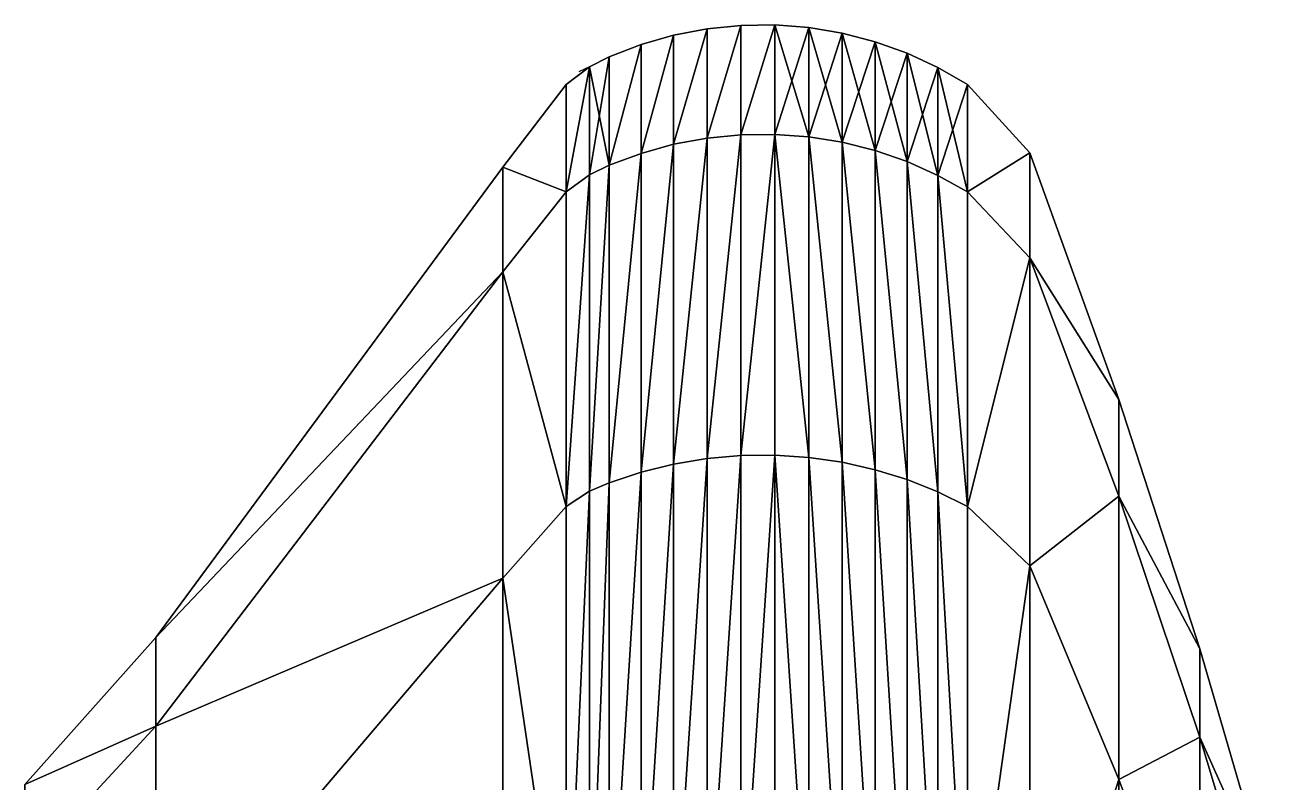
# Model space of a CAD drawing. Header units: metres. Extents: x 0.051 to 0.275, y 0.457 to 0.792.
# Drawn here: x 0.1945 to 0.2596, y 0.7527 to 0.7922 of the extents above; entities that cross this region are included whole.
import ezdxf

# ---------------------------------------------------------------- set-up
doc = ezdxf.new("R2010")
doc.units = ezdxf.units.M

msp = doc.modelspace()

# ---------------------------------------------------------------- linework, layer by layer
at = {"layer": 'Group#3'}
msp.add_line((0.223928, 0.789987, 0.177821), (0.223376, 0.789715, 0.177821), dxfattribs=at)

# ---------------------------------------------------------------- meshes
mesh = msp.add_polyface(dxfattribs=at)
corners = [(0.226622, 0.785462, 0.220929), (0.228327, 0.791627, 0.177821), (0.226622, 0.791138, 0.177821), (0.228327, 0.785935, 0.221056)]
mesh.append_faces([[corners[k] for k in face] for face in [(0, 1, 2), (1, 0, 3)]], dxfattribs={"vtx0": -1})
mesh = msp.add_polyface(dxfattribs=at)
corners = [(0.226622, 0.785462, 0.134712), (0.228327, 0.791627, 0.177821), (0.228327, 0.785935, 0.134586), (0.226622, 0.791138, 0.177821)]
mesh.append_faces([[corners[k] for k in face] for face in [(0, 1, 2), (1, 0, 3)]], dxfattribs={"vtx0": -1})
mesh = msp.add_polyface(dxfattribs=at)
corners = [(0.228327, 0.785935, 0.221056), (0.230068, 0.791963, 0.177821), (0.228327, 0.791627, 0.177821), (0.230068, 0.786259, 0.221143)]
mesh.append_faces([[corners[k] for k in face] for face in [(0, 1, 2), (1, 0, 3)]], dxfattribs={"vtx0": -1})
mesh = msp.add_polyface(dxfattribs=at)
corners = [(0.228327, 0.785935, 0.134586), (0.230068, 0.791963, 0.177821), (0.230068, 0.786259, 0.134499), (0.228327, 0.791627, 0.177821)]
mesh.append_faces([[corners[k] for k in face] for face in [(0, 1, 2), (1, 0, 3)]], dxfattribs={"vtx0": -1})
mesh = msp.add_polyface(dxfattribs=at)
corners = [(0.230068, 0.786259, 0.221143), (0.231833, 0.792142, 0.177821), (0.230068, 0.791963, 0.177821), (0.231833, 0.786433, 0.221189)]
mesh.append_faces([[corners[k] for k in face] for face in [(0, 1, 2), (1, 0, 3)]], dxfattribs={"vtx0": -1})
mesh = msp.add_polyface(dxfattribs=at)
corners = [(0.230068, 0.786259, 0.134499), (0.231833, 0.792142, 0.177821), (0.231833, 0.786433, 0.134452), (0.230068, 0.791963, 0.177821)]
mesh.append_faces([[corners[k] for k in face] for face in [(0, 1, 2), (1, 0, 3)]], dxfattribs={"vtx0": -1})
mesh = msp.add_polyface(dxfattribs=at)
corners = [(0.231833, 0.786433, 0.221189), (0.233607, 0.792164, 0.177821), (0.231833, 0.792142, 0.177821), (0.233607, 0.786454, 0.221195)]
mesh.append_faces([[corners[k] for k in face] for face in [(0, 1, 2), (1, 0, 3)]], dxfattribs={"vtx0": -1})
mesh = msp.add_polyface(dxfattribs=at)
corners = [(0.231833, 0.786433, 0.134452), (0.233607, 0.792164, 0.177821), (0.233607, 0.786454, 0.134447), (0.231833, 0.792142, 0.177821)]
mesh.append_faces([[corners[k] for k in face] for face in [(0, 1, 2), (1, 0, 3)]], dxfattribs={"vtx0": -1})
mesh = msp.add_polyface(dxfattribs=at)
corners = [(0.233607, 0.786454, 0.221195), (0.235375, 0.792028, 0.177821), (0.233607, 0.792164, 0.177821), (0.235375, 0.786323, 0.22116)]
mesh.append_faces([[corners[k] for k in face] for face in [(0, 1, 2), (1, 0, 3)]], dxfattribs={"vtx0": -1})
mesh = msp.add_polyface(dxfattribs=at)
corners = [(0.233607, 0.792164, 0.177821), (0.235375, 0.786323, 0.134482), (0.233607, 0.786454, 0.134447), (0.235375, 0.792028, 0.177821)]
mesh.append_faces([[corners[k] for k in face] for face in [(0, 1, 2), (1, 0, 3)]], dxfattribs={"vtx0": -1})
mesh = msp.add_polyface(dxfattribs=at)
corners = [(0.235375, 0.786323, 0.22116), (0.237125, 0.791736, 0.177821), (0.235375, 0.792028, 0.177821), (0.237125, 0.78604, 0.221084)]
mesh.append_faces([[corners[k] for k in face] for face in [(0, 1, 2), (1, 0, 3)]], dxfattribs={"vtx0": -1})
mesh = msp.add_polyface(dxfattribs=at)
corners = [(0.235375, 0.792028, 0.177821), (0.237125, 0.78604, 0.134558), (0.235375, 0.786323, 0.134482), (0.237125, 0.791736, 0.177821)]
mesh.append_faces([[corners[k] for k in face] for face in [(0, 1, 2), (1, 0, 3)]], dxfattribs={"vtx0": -1})
mesh = msp.add_polyface(dxfattribs=at)
corners = [(0.237125, 0.78604, 0.221084), (0.238841, 0.791289, 0.177821), (0.237125, 0.791736, 0.177821), (0.238841, 0.785608, 0.220968)]
mesh.append_faces([[corners[k] for k in face] for face in [(0, 1, 2), (1, 0, 3)]], dxfattribs={"vtx0": -1})
mesh = msp.add_polyface(dxfattribs=at)
corners = [(0.237125, 0.791736, 0.177821), (0.238841, 0.785608, 0.134673), (0.237125, 0.78604, 0.134558), (0.238841, 0.791289, 0.177821)]
mesh.append_faces([[corners[k] for k in face] for face in [(0, 1, 2), (1, 0, 3)]], dxfattribs={"vtx0": -1})
mesh = msp.add_polyface(dxfattribs=at)
corners = [(0.224967, 0.784845, 0.220764), (0.226622, 0.791138, 0.177821), (0.224967, 0.790499, 0.177821), (0.226622, 0.785462, 0.220929)]
mesh.append_faces([[corners[k] for k in face] for face in [(0, 1, 2), (1, 0, 3)]], dxfattribs={"vtx0": -1})
mesh = msp.add_polyface(dxfattribs=at)
corners = [(0.224967, 0.784845, 0.134878), (0.226622, 0.791138, 0.177821), (0.226622, 0.785462, 0.134712), (0.224967, 0.790499, 0.177821)]
mesh.append_faces([[corners[k] for k in face] for face in [(0, 1, 2), (1, 0, 3)]], dxfattribs={"vtx0": -1})
mesh = msp.add_polyface(dxfattribs=at)
corners = [(0.238841, 0.785608, 0.220968), (0.240511, 0.790691, 0.177821), (0.238841, 0.791289, 0.177821), (0.240511, 0.785031, 0.220813)]
mesh.append_faces([[corners[k] for k in face] for face in [(0, 1, 2), (1, 0, 3)]], dxfattribs={"vtx0": -1})
mesh = msp.add_polyface(dxfattribs=at)
corners = [(0.238841, 0.791289, 0.177821), (0.240511, 0.785031, 0.134828), (0.238841, 0.785608, 0.134673), (0.240511, 0.790691, 0.177821)]
mesh.append_faces([[corners[k] for k in face] for face in [(0, 1, 2), (1, 0, 3)]], dxfattribs={"vtx0": -1})
mesh = msp.add_polyface(dxfattribs=at)
corners = [(0.223928, 0.789987, 0.177821), (0.224967, 0.784845, 0.220764), (0.224967, 0.790499, 0.177821), (0.223928, 0.784351, 0.220631)]
mesh.append_faces([[corners[k] for k in face] for face in [(0, 1, 2), (1, 0, 3)]], dxfattribs={"vtx0": -1})
mesh = msp.add_polyface(dxfattribs=at)
corners = [(0.223928, 0.784351, 0.13501), (0.224967, 0.790499, 0.177821), (0.224967, 0.784845, 0.134878), (0.223928, 0.789987, 0.177821)]
mesh.append_faces([[corners[k] for k in face] for face in [(0, 1, 2), (1, 0, 3)]], dxfattribs={"vtx0": -1})
mesh = msp.add_polyface(dxfattribs=at)
corners = [(0.240511, 0.785031, 0.220813), (0.242121, 0.789947, 0.177821), (0.240511, 0.790691, 0.177821), (0.242121, 0.784312, 0.220621)]
mesh.append_faces([[corners[k] for k in face] for face in [(0, 1, 2), (1, 0, 3)]], dxfattribs={"vtx0": -1})
mesh = msp.add_polyface(dxfattribs=at)
corners = [(0.240511, 0.790691, 0.177821), (0.242121, 0.784312, 0.13502), (0.240511, 0.785031, 0.134828), (0.242121, 0.789947, 0.177821)]
mesh.append_faces([[corners[k] for k in face] for face in [(0, 1, 2), (1, 0, 3)]], dxfattribs={"vtx0": -1})
mesh = msp.add_polyface(dxfattribs=at)
corners = [(0.222723, 0.783458, 0.220392), (0.223928, 0.789987, 0.177821), (0.222723, 0.789063, 0.177821), (0.223928, 0.784351, 0.220631)]
mesh.append_faces([[corners[k] for k in face] for face in [(0, 1, 2), (1, 0, 3)]], dxfattribs={"vtx0": -1})
mesh = msp.add_polyface(dxfattribs=at)
corners = [(0.222723, 0.783458, 0.135249), (0.223928, 0.789987, 0.177821), (0.223928, 0.784351, 0.13501), (0.222723, 0.789063, 0.177821)]
mesh.append_faces([[corners[k] for k in face] for face in [(0, 1, 2), (1, 0, 3)]], dxfattribs={"vtx0": -1})
mesh = msp.add_polyface(dxfattribs=at)
corners = [(0.242121, 0.784312, 0.220621), (0.243659, 0.789063, 0.177821), (0.242121, 0.789947, 0.177821), (0.243659, 0.783458, 0.220392)]
mesh.append_faces([[corners[k] for k in face] for face in [(0, 1, 2), (1, 0, 3)]], dxfattribs={"vtx0": -1})
mesh = msp.add_polyface(dxfattribs=at)
corners = [(0.242121, 0.789947, 0.177821), (0.243659, 0.783458, 0.135249), (0.242121, 0.784312, 0.13502), (0.243659, 0.789063, 0.177821)]
mesh.append_faces([[corners[k] for k in face] for face in [(0, 1, 2), (1, 0, 3)]], dxfattribs={"vtx0": -1})
mesh = msp.add_polyface(dxfattribs=at)
corners = [(0.222723, 0.783458, 0.220392), (0.219411, 0.784746, 0.177821), (0.219411, 0.779288, 0.219275), (0.222723, 0.789063, 0.177821)]
mesh.append_faces([[corners[k] for k in face] for face in [(0, 1, 2), (1, 0, 3)]], dxfattribs={"vtx0": -1})
mesh = msp.add_polyface(dxfattribs=at)
corners = [(0.219411, 0.784746, 0.177821), (0.222723, 0.783458, 0.135249), (0.219411, 0.779288, 0.136367), (0.222723, 0.789063, 0.177821)]
mesh.append_faces([[corners[k] for k in face] for face in [(0, 1, 2), (1, 0, 3)]], dxfattribs={"vtx0": -1})
mesh = msp.add_polyface(dxfattribs=at)
corners = [(0.246926, 0.785498, 0.177821), (0.243659, 0.783458, 0.220392), (0.246926, 0.780015, 0.219469), (0.243659, 0.789063, 0.177821)]
mesh.append_faces([[corners[k] for k in face] for face in [(0, 1, 2), (1, 0, 3)]], dxfattribs={"vtx0": -1})
mesh = msp.add_polyface(dxfattribs=at)
corners = [(0.243659, 0.783458, 0.135249), (0.246926, 0.785498, 0.177821), (0.246926, 0.780015, 0.136172), (0.243659, 0.789063, 0.177821)]
mesh.append_faces([[corners[k] for k in face] for face in [(0, 1, 2), (1, 0, 3)]], dxfattribs={"vtx0": -1})
mesh = msp.add_polyface(dxfattribs=at)
corners = [(0.230068, 0.769538, 0.261512), (0.231833, 0.786433, 0.221189), (0.230068, 0.786259, 0.221143), (0.231833, 0.769693, 0.261602)]
mesh.append_faces([[corners[k] for k in face] for face in [(0, 1, 2), (1, 0, 3)]], dxfattribs={"vtx0": -1})
mesh = msp.add_polyface(dxfattribs=at)
corners = [(0.230068, 0.769538, 0.094129), (0.231833, 0.786433, 0.134452), (0.231833, 0.769693, 0.094039), (0.230068, 0.786259, 0.134499)]
mesh.append_faces([[corners[k] for k in face] for face in [(0, 1, 2), (1, 0, 3)]], dxfattribs={"vtx0": -1})
mesh = msp.add_polyface(dxfattribs=at)
corners = [(0.231833, 0.769693, 0.261602), (0.233607, 0.786454, 0.221195), (0.231833, 0.786433, 0.221189), (0.233607, 0.769712, 0.261613)]
mesh.append_faces([[corners[k] for k in face] for face in [(0, 1, 2), (1, 0, 3)]], dxfattribs={"vtx0": -1})
mesh = msp.add_polyface(dxfattribs=at)
corners = [(0.231833, 0.769693, 0.094039), (0.233607, 0.786454, 0.134447), (0.233607, 0.769712, 0.094028), (0.231833, 0.786433, 0.134452)]
mesh.append_faces([[corners[k] for k in face] for face in [(0, 1, 2), (1, 0, 3)]], dxfattribs={"vtx0": -1})
mesh = msp.add_polyface(dxfattribs=at)
corners = [(0.233607, 0.786454, 0.221195), (0.235375, 0.769595, 0.261545), (0.235375, 0.786323, 0.22116), (0.233607, 0.769712, 0.261613)]
mesh.append_faces([[corners[k] for k in face] for face in [(0, 1, 2), (1, 0, 3)]], dxfattribs={"vtx0": -1})
mesh = msp.add_polyface(dxfattribs=at)
corners = [(0.233607, 0.786454, 0.134447), (0.235375, 0.769595, 0.094096), (0.233607, 0.769712, 0.094028), (0.235375, 0.786323, 0.134482)]
mesh.append_faces([[corners[k] for k in face] for face in [(0, 1, 2), (1, 0, 3)]], dxfattribs={"vtx0": -1})
mesh = msp.add_polyface(dxfattribs=at)
corners = [(0.226622, 0.768823, 0.2611), (0.228327, 0.785935, 0.221056), (0.226622, 0.785462, 0.220929), (0.228327, 0.769247, 0.261344)]
mesh.append_faces([[corners[k] for k in face] for face in [(0, 1, 2), (1, 0, 3)]], dxfattribs={"vtx0": -1})
mesh = msp.add_polyface(dxfattribs=at)
corners = [(0.226622, 0.768823, 0.094542), (0.228327, 0.785935, 0.134586), (0.228327, 0.769247, 0.094297), (0.226622, 0.785462, 0.134712)]
mesh.append_faces([[corners[k] for k in face] for face in [(0, 1, 2), (1, 0, 3)]], dxfattribs={"vtx0": -1})
mesh = msp.add_polyface(dxfattribs=at)
corners = [(0.228327, 0.769247, 0.261344), (0.230068, 0.786259, 0.221143), (0.228327, 0.785935, 0.221056), (0.230068, 0.769538, 0.261512)]
mesh.append_faces([[corners[k] for k in face] for face in [(0, 1, 2), (1, 0, 3)]], dxfattribs={"vtx0": -1})
mesh = msp.add_polyface(dxfattribs=at)
corners = [(0.228327, 0.769247, 0.094297), (0.230068, 0.786259, 0.134499), (0.230068, 0.769538, 0.094129), (0.228327, 0.785935, 0.134586)]
mesh.append_faces([[corners[k] for k in face] for face in [(0, 1, 2), (1, 0, 3)]], dxfattribs={"vtx0": -1})
mesh = msp.add_polyface(dxfattribs=at)
corners = [(0.235375, 0.786323, 0.22116), (0.237125, 0.769341, 0.261399), (0.237125, 0.78604, 0.221084), (0.235375, 0.769595, 0.261545)]
mesh.append_faces([[corners[k] for k in face] for face in [(0, 1, 2), (1, 0, 3)]], dxfattribs={"vtx0": -1})
mesh = msp.add_polyface(dxfattribs=at)
corners = [(0.235375, 0.786323, 0.134482), (0.237125, 0.769341, 0.094243), (0.235375, 0.769595, 0.094096), (0.237125, 0.78604, 0.134558)]
mesh.append_faces([[corners[k] for k in face] for face in [(0, 1, 2), (1, 0, 3)]], dxfattribs={"vtx0": -1})
mesh = msp.add_polyface(dxfattribs=at)
corners = [(0.237125, 0.78604, 0.221084), (0.238841, 0.768954, 0.261175), (0.238841, 0.785608, 0.220968), (0.237125, 0.769341, 0.261399)]
mesh.append_faces([[corners[k] for k in face] for face in [(0, 1, 2), (1, 0, 3)]], dxfattribs={"vtx0": -1})
mesh = msp.add_polyface(dxfattribs=at)
corners = [(0.237125, 0.78604, 0.134558), (0.238841, 0.768954, 0.094466), (0.237125, 0.769341, 0.094243), (0.238841, 0.785608, 0.134673)]
mesh.append_faces([[corners[k] for k in face] for face in [(0, 1, 2), (1, 0, 3)]], dxfattribs={"vtx0": -1})
mesh = msp.add_polyface(dxfattribs=at)
corners = [(0.224967, 0.76827, 0.26078), (0.226622, 0.785462, 0.220929), (0.224967, 0.784845, 0.220764), (0.226622, 0.768823, 0.2611)]
mesh.append_faces([[corners[k] for k in face] for face in [(0, 1, 2), (1, 0, 3)]], dxfattribs={"vtx0": -1})
mesh = msp.add_polyface(dxfattribs=at)
corners = [(0.224967, 0.76827, 0.094861), (0.226622, 0.785462, 0.134712), (0.226622, 0.768823, 0.094542), (0.224967, 0.784845, 0.134878)]
mesh.append_faces([[corners[k] for k in face] for face in [(0, 1, 2), (1, 0, 3)]], dxfattribs={"vtx0": -1})
mesh = msp.add_polyface(dxfattribs=at)
corners = [(0.238841, 0.785608, 0.220968), (0.240511, 0.768436, 0.260876), (0.240511, 0.785031, 0.220813), (0.238841, 0.768954, 0.261175)]
mesh.append_faces([[corners[k] for k in face] for face in [(0, 1, 2), (1, 0, 3)]], dxfattribs={"vtx0": -1})
mesh = msp.add_polyface(dxfattribs=at)
corners = [(0.238841, 0.785608, 0.134673), (0.240511, 0.768436, 0.094765), (0.238841, 0.768954, 0.094466), (0.240511, 0.785031, 0.134828)]
mesh.append_faces([[corners[k] for k in face] for face in [(0, 1, 2), (1, 0, 3)]], dxfattribs={"vtx0": -1})
mesh = msp.add_polyface(dxfattribs=at)
corners = [(0.25157, 0.77262, 0.177821), (0.246926, 0.780015, 0.219469), (0.25157, 0.767575, 0.216136), (0.246926, 0.785498, 0.177821)]
mesh.append_faces([[corners[k] for k in face] for face in [(0, 1, 2), (1, 0, 3)]], dxfattribs={"vtx0": -1})
mesh = msp.add_polyface(dxfattribs=at)
corners = [(0.246926, 0.780015, 0.136172), (0.25157, 0.77262, 0.177821), (0.25157, 0.767575, 0.139505), (0.246926, 0.785498, 0.177821)]
mesh.append_faces([[corners[k] for k in face] for face in [(0, 1, 2), (1, 0, 3)]], dxfattribs={"vtx0": -1})
mesh = msp.add_polyface(dxfattribs=at)
corners = [(0.219411, 0.779288, 0.219275), (0.201295, 0.760191, 0.177821), (0.201295, 0.755571, 0.212919), (0.219411, 0.784746, 0.177821)]
mesh.append_faces([[corners[k] for k in face] for face in [(0, 1, 2), (1, 0, 3)]], dxfattribs={"vtx0": -1})
mesh = msp.add_polyface(dxfattribs=at)
corners = [(0.201295, 0.760191, 0.177821), (0.219411, 0.779288, 0.136367), (0.201295, 0.755571, 0.142722), (0.219411, 0.784746, 0.177821)]
mesh.append_faces([[corners[k] for k in face] for face in [(0, 1, 2), (1, 0, 3)]], dxfattribs={"vtx0": -1})
mesh = msp.add_polyface(dxfattribs=at)
corners = [(0.223928, 0.767827, 0.260524), (0.224967, 0.784845, 0.220764), (0.223928, 0.784351, 0.220631), (0.224967, 0.76827, 0.26078)]
mesh.append_faces([[corners[k] for k in face] for face in [(0, 1, 2), (1, 0, 3)]], dxfattribs={"vtx0": -1})
mesh = msp.add_polyface(dxfattribs=at)
corners = [(0.223928, 0.767827, 0.095117), (0.224967, 0.784845, 0.134878), (0.224967, 0.76827, 0.094861), (0.223928, 0.784351, 0.13501)]
mesh.append_faces([[corners[k] for k in face] for face in [(0, 1, 2), (1, 0, 3)]], dxfattribs={"vtx0": -1})
mesh = msp.add_polyface(dxfattribs=at)
corners = [(0.240511, 0.785031, 0.220813), (0.242121, 0.767792, 0.260504), (0.242121, 0.784312, 0.220621), (0.240511, 0.768436, 0.260876)]
mesh.append_faces([[corners[k] for k in face] for face in [(0, 1, 2), (1, 0, 3)]], dxfattribs={"vtx0": -1})
mesh = msp.add_polyface(dxfattribs=at)
corners = [(0.240511, 0.785031, 0.134828), (0.242121, 0.767792, 0.095137), (0.240511, 0.768436, 0.094765), (0.242121, 0.784312, 0.13502)]
mesh.append_faces([[corners[k] for k in face] for face in [(0, 1, 2), (1, 0, 3)]], dxfattribs={"vtx0": -1})
mesh = msp.add_polyface(dxfattribs=at)
corners = [(0.222723, 0.767026, 0.260062), (0.223928, 0.784351, 0.220631), (0.222723, 0.783458, 0.220392), (0.223928, 0.767827, 0.260524)]
mesh.append_faces([[corners[k] for k in face] for face in [(0, 1, 2), (1, 0, 3)]], dxfattribs={"vtx0": -1})
mesh = msp.add_polyface(dxfattribs=at)
corners = [(0.222723, 0.767026, 0.095579), (0.223928, 0.784351, 0.13501), (0.223928, 0.767827, 0.095117), (0.222723, 0.783458, 0.135249)]
mesh.append_faces([[corners[k] for k in face] for face in [(0, 1, 2), (1, 0, 3)]], dxfattribs={"vtx0": -1})
mesh = msp.add_polyface(dxfattribs=at)
corners = [(0.242121, 0.784312, 0.220621), (0.243659, 0.767026, 0.260062), (0.243659, 0.783458, 0.220392), (0.242121, 0.767792, 0.260504)]
mesh.append_faces([[corners[k] for k in face] for face in [(0, 1, 2), (1, 0, 3)]], dxfattribs={"vtx0": -1})
mesh = msp.add_polyface(dxfattribs=at)
corners = [(0.242121, 0.784312, 0.13502), (0.243659, 0.767026, 0.095579), (0.242121, 0.767792, 0.095137), (0.243659, 0.783458, 0.135249)]
mesh.append_faces([[corners[k] for k in face] for face in [(0, 1, 2), (1, 0, 3)]], dxfattribs={"vtx0": -1})
mesh = msp.add_polyface(dxfattribs=at)
corners = [(0.222723, 0.767026, 0.260062), (0.219411, 0.779288, 0.219275), (0.219411, 0.763287, 0.257903), (0.222723, 0.783458, 0.220392)]
mesh.append_faces([[corners[k] for k in face] for face in [(0, 1, 2), (1, 0, 3)]], dxfattribs={"vtx0": -1})
mesh = msp.add_polyface(dxfattribs=at)
corners = [(0.219411, 0.779288, 0.136367), (0.222723, 0.767026, 0.095579), (0.219411, 0.763287, 0.097738), (0.222723, 0.783458, 0.135249)]
mesh.append_faces([[corners[k] for k in face] for face in [(0, 1, 2), (1, 0, 3)]], dxfattribs={"vtx0": -1})
mesh = msp.add_polyface(dxfattribs=at)
corners = [(0.246926, 0.780015, 0.219469), (0.243659, 0.767026, 0.260062), (0.246926, 0.763939, 0.25828), (0.243659, 0.783458, 0.220392)]
mesh.append_faces([[corners[k] for k in face] for face in [(0, 1, 2), (1, 0, 3)]], dxfattribs={"vtx0": -1})
mesh = msp.add_polyface(dxfattribs=at)
corners = [(0.243659, 0.767026, 0.095579), (0.246926, 0.780015, 0.136172), (0.246926, 0.763939, 0.097362), (0.243659, 0.783458, 0.135249)]
mesh.append_faces([[corners[k] for k in face] for face in [(0, 1, 2), (1, 0, 3)]], dxfattribs={"vtx0": -1})
mesh = msp.add_polyface(dxfattribs=at)
corners = [(0.25157, 0.767575, 0.216136), (0.246926, 0.763939, 0.25828), (0.25157, 0.752786, 0.251841), (0.246926, 0.780015, 0.219469)]
mesh.append_faces([[corners[k] for k in face] for face in [(0, 1, 2), (1, 0, 3)]], dxfattribs={"vtx0": -1})
mesh = msp.add_polyface(dxfattribs=at)
corners = [(0.246926, 0.763939, 0.097362), (0.25157, 0.767575, 0.139505), (0.25157, 0.752786, 0.103801), (0.246926, 0.780015, 0.136172)]
mesh.append_faces([[corners[k] for k in face] for face in [(0, 1, 2), (1, 0, 3)]], dxfattribs={"vtx0": -1})
mesh = msp.add_polyface(dxfattribs=at)
corners = [(0.219411, 0.763287, 0.257903), (0.201295, 0.755571, 0.212919), (0.201295, 0.742023, 0.245626), (0.219411, 0.779288, 0.219275)]
mesh.append_faces([[corners[k] for k in face] for face in [(0, 1, 2), (1, 0, 3)]], dxfattribs={"vtx0": -1})
mesh = msp.add_polyface(dxfattribs=at)
corners = [(0.201295, 0.755571, 0.142722), (0.219411, 0.763287, 0.097738), (0.201295, 0.742023, 0.110015), (0.219411, 0.779288, 0.136367)]
mesh.append_faces([[corners[k] for k in face] for face in [(0, 1, 2), (1, 0, 3)]], dxfattribs={"vtx0": -1})
mesh = msp.add_polyface(dxfattribs=at)
corners = [(0.255802, 0.7596, 0.177821), (0.25157, 0.767575, 0.216136), (0.255802, 0.754999, 0.212766), (0.25157, 0.77262, 0.177821)]
mesh.append_faces([[corners[k] for k in face] for face in [(0, 1, 2), (1, 0, 3)]], dxfattribs={"vtx0": -1})
mesh = msp.add_polyface(dxfattribs=at)
corners = [(0.25157, 0.767575, 0.139505), (0.255802, 0.7596, 0.177821), (0.255802, 0.754999, 0.142875), (0.25157, 0.77262, 0.177821)]
mesh.append_faces([[corners[k] for k in face] for face in [(0, 1, 2), (1, 0, 3)]], dxfattribs={"vtx0": -1})
mesh = msp.add_polyface(dxfattribs=at)
corners = [(0.228327, 0.7427, 0.295941), (0.230068, 0.769538, 0.261512), (0.228327, 0.769247, 0.261344), (0.230068, 0.742938, 0.296178)]
mesh.append_faces([[corners[k] for k in face] for face in [(0, 1, 2), (1, 0, 3)]], dxfattribs={"vtx0": -1})
mesh = msp.add_polyface(dxfattribs=at)
corners = [(0.228327, 0.7427, 0.0597), (0.230068, 0.769538, 0.094129), (0.230068, 0.742938, 0.059463), (0.228327, 0.769247, 0.094297)]
mesh.append_faces([[corners[k] for k in face] for face in [(0, 1, 2), (1, 0, 3)]], dxfattribs={"vtx0": -1})
mesh = msp.add_polyface(dxfattribs=at)
corners = [(0.230068, 0.742938, 0.296178), (0.231833, 0.769693, 0.261602), (0.230068, 0.769538, 0.261512), (0.231833, 0.743064, 0.296305)]
mesh.append_faces([[corners[k] for k in face] for face in [(0, 1, 2), (1, 0, 3)]], dxfattribs={"vtx0": -1})
mesh = msp.add_polyface(dxfattribs=at)
corners = [(0.230068, 0.742938, 0.059463), (0.231833, 0.769693, 0.094039), (0.231833, 0.743064, 0.059336), (0.230068, 0.769538, 0.094129)]
mesh.append_faces([[corners[k] for k in face] for face in [(0, 1, 2), (1, 0, 3)]], dxfattribs={"vtx0": -1})
mesh = msp.add_polyface(dxfattribs=at)
corners = [(0.231833, 0.743064, 0.296305), (0.233607, 0.769712, 0.261613), (0.231833, 0.769693, 0.261602), (0.233607, 0.74308, 0.296321)]
mesh.append_faces([[corners[k] for k in face] for face in [(0, 1, 2), (1, 0, 3)]], dxfattribs={"vtx0": -1})
mesh = msp.add_polyface(dxfattribs=at)
corners = [(0.231833, 0.743064, 0.059336), (0.233607, 0.769712, 0.094028), (0.233607, 0.74308, 0.059321), (0.231833, 0.769693, 0.094039)]
mesh.append_faces([[corners[k] for k in face] for face in [(0, 1, 2), (1, 0, 3)]], dxfattribs={"vtx0": -1})
mesh = msp.add_polyface(dxfattribs=at)
corners = [(0.233607, 0.769712, 0.261613), (0.235375, 0.742984, 0.296225), (0.235375, 0.769595, 0.261545), (0.233607, 0.74308, 0.296321)]
mesh.append_faces([[corners[k] for k in face] for face in [(0, 1, 2), (1, 0, 3)]], dxfattribs={"vtx0": -1})
mesh = msp.add_polyface(dxfattribs=at)
corners = [(0.233607, 0.769712, 0.094028), (0.235375, 0.742984, 0.059417), (0.233607, 0.74308, 0.059321), (0.235375, 0.769595, 0.094096)]
mesh.append_faces([[corners[k] for k in face] for face in [(0, 1, 2), (1, 0, 3)]], dxfattribs={"vtx0": -1})
mesh = msp.add_polyface(dxfattribs=at)
corners = [(0.235375, 0.769595, 0.261545), (0.237125, 0.742777, 0.296018), (0.237125, 0.769341, 0.261399), (0.235375, 0.742984, 0.296225)]
mesh.append_faces([[corners[k] for k in face] for face in [(0, 1, 2), (1, 0, 3)]], dxfattribs={"vtx0": -1})
mesh = msp.add_polyface(dxfattribs=at)
corners = [(0.235375, 0.769595, 0.094096), (0.237125, 0.742777, 0.059624), (0.235375, 0.742984, 0.059417), (0.237125, 0.769341, 0.094243)]
mesh.append_faces([[corners[k] for k in face] for face in [(0, 1, 2), (1, 0, 3)]], dxfattribs={"vtx0": -1})
mesh = msp.add_polyface(dxfattribs=at)
corners = [(0.224967, 0.741902, 0.295143), (0.226622, 0.768823, 0.2611), (0.224967, 0.76827, 0.26078), (0.226622, 0.742354, 0.295595)]
mesh.append_faces([[corners[k] for k in face] for face in [(0, 1, 2), (1, 0, 3)]], dxfattribs={"vtx0": -1})
mesh = msp.add_polyface(dxfattribs=at)
corners = [(0.224967, 0.741902, 0.060498), (0.226622, 0.768823, 0.094542), (0.226622, 0.742354, 0.060046), (0.224967, 0.76827, 0.094861)]
mesh.append_faces([[corners[k] for k in face] for face in [(0, 1, 2), (1, 0, 3)]], dxfattribs={"vtx0": -1})
mesh = msp.add_polyface(dxfattribs=at)
corners = [(0.226622, 0.742354, 0.295595), (0.228327, 0.769247, 0.261344), (0.226622, 0.768823, 0.2611), (0.228327, 0.7427, 0.295941)]
mesh.append_faces([[corners[k] for k in face] for face in [(0, 1, 2), (1, 0, 3)]], dxfattribs={"vtx0": -1})
mesh = msp.add_polyface(dxfattribs=at)
corners = [(0.226622, 0.742354, 0.060046), (0.228327, 0.769247, 0.094297), (0.228327, 0.7427, 0.0597), (0.226622, 0.768823, 0.094542)]
mesh.append_faces([[corners[k] for k in face] for face in [(0, 1, 2), (1, 0, 3)]], dxfattribs={"vtx0": -1})
mesh = msp.add_polyface(dxfattribs=at)
corners = [(0.237125, 0.769341, 0.261399), (0.238841, 0.742461, 0.295702), (0.238841, 0.768954, 0.261175), (0.237125, 0.742777, 0.296018)]
mesh.append_faces([[corners[k] for k in face] for face in [(0, 1, 2), (1, 0, 3)]], dxfattribs={"vtx0": -1})
mesh = msp.add_polyface(dxfattribs=at)
corners = [(0.237125, 0.769341, 0.094243), (0.238841, 0.742461, 0.05994), (0.237125, 0.742777, 0.059624), (0.238841, 0.768954, 0.094466)]
mesh.append_faces([[corners[k] for k in face] for face in [(0, 1, 2), (1, 0, 3)]], dxfattribs={"vtx0": -1})
mesh = msp.add_polyface(dxfattribs=at)
corners = [(0.238841, 0.768954, 0.261175), (0.240511, 0.742038, 0.295279), (0.240511, 0.768436, 0.260876), (0.238841, 0.742461, 0.295702)]
mesh.append_faces([[corners[k] for k in face] for face in [(0, 1, 2), (1, 0, 3)]], dxfattribs={"vtx0": -1})
mesh = msp.add_polyface(dxfattribs=at)
corners = [(0.238841, 0.768954, 0.094466), (0.240511, 0.742038, 0.060362), (0.238841, 0.742461, 0.05994), (0.240511, 0.768436, 0.094765)]
mesh.append_faces([[corners[k] for k in face] for face in [(0, 1, 2), (1, 0, 3)]], dxfattribs={"vtx0": -1})
mesh = msp.add_polyface(dxfattribs=at)
corners = [(0.223928, 0.741541, 0.294781), (0.224967, 0.76827, 0.26078), (0.223928, 0.767827, 0.260524), (0.224967, 0.741902, 0.295143)]
mesh.append_faces([[corners[k] for k in face] for face in [(0, 1, 2), (1, 0, 3)]], dxfattribs={"vtx0": -1})
mesh = msp.add_polyface(dxfattribs=at)
corners = [(0.223928, 0.741541, 0.06086), (0.224967, 0.76827, 0.094861), (0.224967, 0.741902, 0.060498), (0.223928, 0.767827, 0.095117)]
mesh.append_faces([[corners[k] for k in face] for face in [(0, 1, 2), (1, 0, 3)]], dxfattribs={"vtx0": -1})
mesh = msp.add_polyface(dxfattribs=at)
corners = [(0.240511, 0.768436, 0.260876), (0.242121, 0.741512, 0.294753), (0.242121, 0.767792, 0.260504), (0.240511, 0.742038, 0.295279)]
mesh.append_faces([[corners[k] for k in face] for face in [(0, 1, 2), (1, 0, 3)]], dxfattribs={"vtx0": -1})
mesh = msp.add_polyface(dxfattribs=at)
corners = [(0.240511, 0.768436, 0.094765), (0.242121, 0.741512, 0.060888), (0.240511, 0.742038, 0.060362), (0.242121, 0.767792, 0.095137)]
mesh.append_faces([[corners[k] for k in face] for face in [(0, 1, 2), (1, 0, 3)]], dxfattribs={"vtx0": -1})
mesh = msp.add_polyface(dxfattribs=at)
corners = [(0.222723, 0.740887, 0.294128), (0.223928, 0.767827, 0.260524), (0.222723, 0.767026, 0.260062), (0.223928, 0.741541, 0.294781)]
mesh.append_faces([[corners[k] for k in face] for face in [(0, 1, 2), (1, 0, 3)]], dxfattribs={"vtx0": -1})
mesh = msp.add_polyface(dxfattribs=at)
corners = [(0.222723, 0.740887, 0.061514), (0.223928, 0.767827, 0.095117), (0.223928, 0.741541, 0.06086), (0.222723, 0.767026, 0.095579)]
mesh.append_faces([[corners[k] for k in face] for face in [(0, 1, 2), (1, 0, 3)]], dxfattribs={"vtx0": -1})
mesh = msp.add_polyface(dxfattribs=at)
corners = [(0.242121, 0.767792, 0.260504), (0.243659, 0.740887, 0.294128), (0.243659, 0.767026, 0.260062), (0.242121, 0.741512, 0.294753)]
mesh.append_faces([[corners[k] for k in face] for face in [(0, 1, 2), (1, 0, 3)]], dxfattribs={"vtx0": -1})
mesh = msp.add_polyface(dxfattribs=at)
corners = [(0.242121, 0.767792, 0.095137), (0.243659, 0.740887, 0.061514), (0.242121, 0.741512, 0.060888), (0.243659, 0.767026, 0.095579)]
mesh.append_faces([[corners[k] for k in face] for face in [(0, 1, 2), (1, 0, 3)]], dxfattribs={"vtx0": -1})
mesh = msp.add_polyface(dxfattribs=at)
corners = [(0.255802, 0.754999, 0.212766), (0.25157, 0.752786, 0.251841), (0.255802, 0.741511, 0.245331), (0.25157, 0.767575, 0.216136)]
mesh.append_faces([[corners[k] for k in face] for face in [(0, 1, 2), (1, 0, 3)]], dxfattribs={"vtx0": -1})
mesh = msp.add_polyface(dxfattribs=at)
corners = [(0.25157, 0.752786, 0.103801), (0.255802, 0.754999, 0.142875), (0.255802, 0.741511, 0.110311), (0.25157, 0.767575, 0.139505)]
mesh.append_faces([[corners[k] for k in face] for face in [(0, 1, 2), (1, 0, 3)]], dxfattribs={"vtx0": -1})
mesh = msp.add_polyface(dxfattribs=at)
corners = [(0.222723, 0.740887, 0.294128), (0.219411, 0.763287, 0.257903), (0.219411, 0.737834, 0.291075), (0.222723, 0.767026, 0.260062)]
mesh.append_faces([[corners[k] for k in face] for face in [(0, 1, 2), (1, 0, 3)]], dxfattribs={"vtx0": -1})
mesh = msp.add_polyface(dxfattribs=at)
corners = [(0.219411, 0.763287, 0.097738), (0.222723, 0.740887, 0.061514), (0.219411, 0.737834, 0.064566), (0.222723, 0.767026, 0.095579)]
mesh.append_faces([[corners[k] for k in face] for face in [(0, 1, 2), (1, 0, 3)]], dxfattribs={"vtx0": -1})
mesh = msp.add_polyface(dxfattribs=at)
corners = [(0.243659, 0.740887, 0.061514), (0.246926, 0.763939, 0.097362), (0.246926, 0.738366, 0.064034), (0.243659, 0.767026, 0.095579)]
mesh.append_faces([[corners[k] for k in face] for face in [(0, 1, 2), (1, 0, 3)]], dxfattribs={"vtx0": -1})
mesh = msp.add_polyface(dxfattribs=at)
corners = [(0.246926, 0.763939, 0.25828), (0.243659, 0.740887, 0.294128), (0.246926, 0.738366, 0.291607), (0.243659, 0.767026, 0.260062)]
mesh.append_faces([[corners[k] for k in face] for face in [(0, 1, 2), (1, 0, 3)]], dxfattribs={"vtx0": -1})
mesh = msp.add_polyface(dxfattribs=at)
corners = [(0.246926, 0.738366, 0.064034), (0.25157, 0.752786, 0.103801), (0.25157, 0.72926, 0.073141), (0.246926, 0.763939, 0.097362)]
mesh.append_faces([[corners[k] for k in face] for face in [(0, 1, 2), (1, 0, 3)]], dxfattribs={"vtx0": -1})
mesh = msp.add_polyface(dxfattribs=at)
corners = [(0.25157, 0.752786, 0.251841), (0.246926, 0.738366, 0.291607), (0.25157, 0.72926, 0.282501), (0.246926, 0.763939, 0.25828)]
mesh.append_faces([[corners[k] for k in face] for face in [(0, 1, 2), (1, 0, 3)]], dxfattribs={"vtx0": -1})
mesh = msp.add_polyface(dxfattribs=at)
corners = [(0.219411, 0.737834, 0.291075), (0.201295, 0.742023, 0.245626), (0.201295, 0.720472, 0.273712), (0.219411, 0.763287, 0.257903)]
mesh.append_faces([[corners[k] for k in face] for face in [(0, 1, 2), (1, 0, 3)]], dxfattribs={"vtx0": -1})
mesh = msp.add_polyface(dxfattribs=at)
corners = [(0.201295, 0.742023, 0.110015), (0.219411, 0.737834, 0.064566), (0.201295, 0.720472, 0.081929), (0.219411, 0.763287, 0.097738)]
mesh.append_faces([[corners[k] for k in face] for face in [(0, 1, 2), (1, 0, 3)]], dxfattribs={"vtx0": -1})
mesh = msp.add_polyface(dxfattribs=at)
corners = [(0.201295, 0.755571, 0.212919), (0.194464, 0.752519, 0.177821), (0.194464, 0.748159, 0.210934), (0.201295, 0.760191, 0.177821)]
mesh.append_faces([[corners[k] for k in face] for face in [(0, 1, 2), (1, 0, 3)]], dxfattribs={"vtx0": -1})
mesh = msp.add_polyface(dxfattribs=at)
corners = [(0.194464, 0.752519, 0.177821), (0.201295, 0.755571, 0.142722), (0.194464, 0.748159, 0.144708), (0.201295, 0.760191, 0.177821)]
mesh.append_faces([[corners[k] for k in face] for face in [(0, 1, 2), (1, 0, 3)]], dxfattribs={"vtx0": -1})
mesh = msp.add_polyface(dxfattribs=at)
corners = [(0.259615, 0.746451, 0.177821), (0.255802, 0.754999, 0.212766), (0.259615, 0.742299, 0.209363), (0.255802, 0.7596, 0.177821)]
mesh.append_faces([[corners[k] for k in face] for face in [(0, 1, 2), (1, 0, 3)]], dxfattribs={"vtx0": -1})
mesh = msp.add_polyface(dxfattribs=at)
corners = [(0.255802, 0.754999, 0.142875), (0.259615, 0.746451, 0.177821), (0.259615, 0.742299, 0.146278), (0.255802, 0.7596, 0.177821)]
mesh.append_faces([[corners[k] for k in face] for face in [(0, 1, 2), (1, 0, 3)]], dxfattribs={"vtx0": -1})
mesh = msp.add_polyface(dxfattribs=at)
corners = [(0.201295, 0.742023, 0.245626), (0.194464, 0.748159, 0.210934), (0.194464, 0.735378, 0.24179), (0.201295, 0.755571, 0.212919)]
mesh.append_faces([[corners[k] for k in face] for face in [(0, 1, 2), (1, 0, 3)]], dxfattribs={"vtx0": -1})
mesh = msp.add_polyface(dxfattribs=at)
corners = [(0.194464, 0.748159, 0.144708), (0.201295, 0.742023, 0.110015), (0.194464, 0.735378, 0.113851), (0.201295, 0.755571, 0.142722)]
mesh.append_faces([[corners[k] for k in face] for face in [(0, 1, 2), (1, 0, 3)]], dxfattribs={"vtx0": -1})
mesh = msp.add_polyface(dxfattribs=at)
corners = [(0.259615, 0.742299, 0.209363), (0.255802, 0.741511, 0.245331), (0.259615, 0.730124, 0.238756), (0.255802, 0.754999, 0.212766)]
mesh.append_faces([[corners[k] for k in face] for face in [(0, 1, 2), (1, 0, 3)]], dxfattribs={"vtx0": -1})
mesh = msp.add_polyface(dxfattribs=at)
corners = [(0.255802, 0.741511, 0.110311), (0.259615, 0.742299, 0.146278), (0.259615, 0.730124, 0.116885), (0.255802, 0.754999, 0.142875)]
mesh.append_faces([[corners[k] for k in face] for face in [(0, 1, 2), (1, 0, 3)]], dxfattribs={"vtx0": -1})
mesh = msp.add_polyface(dxfattribs=at)
corners = [(0.25157, 0.72926, 0.073141), (0.255802, 0.741511, 0.110311), (0.255802, 0.720053, 0.082347), (0.25157, 0.752786, 0.103801)]
mesh.append_faces([[corners[k] for k in face] for face in [(0, 1, 2), (1, 0, 3)]], dxfattribs={"vtx0": -1})
mesh = msp.add_polyface(dxfattribs=at)
corners = [(0.255802, 0.741511, 0.245331), (0.25157, 0.72926, 0.282501), (0.255802, 0.720053, 0.273294), (0.25157, 0.752786, 0.251841)]
mesh.append_faces([[corners[k] for k in face] for face in [(0, 1, 2), (1, 0, 3)]], dxfattribs={"vtx0": -1})

doc.saveas('drawing.dxf')
